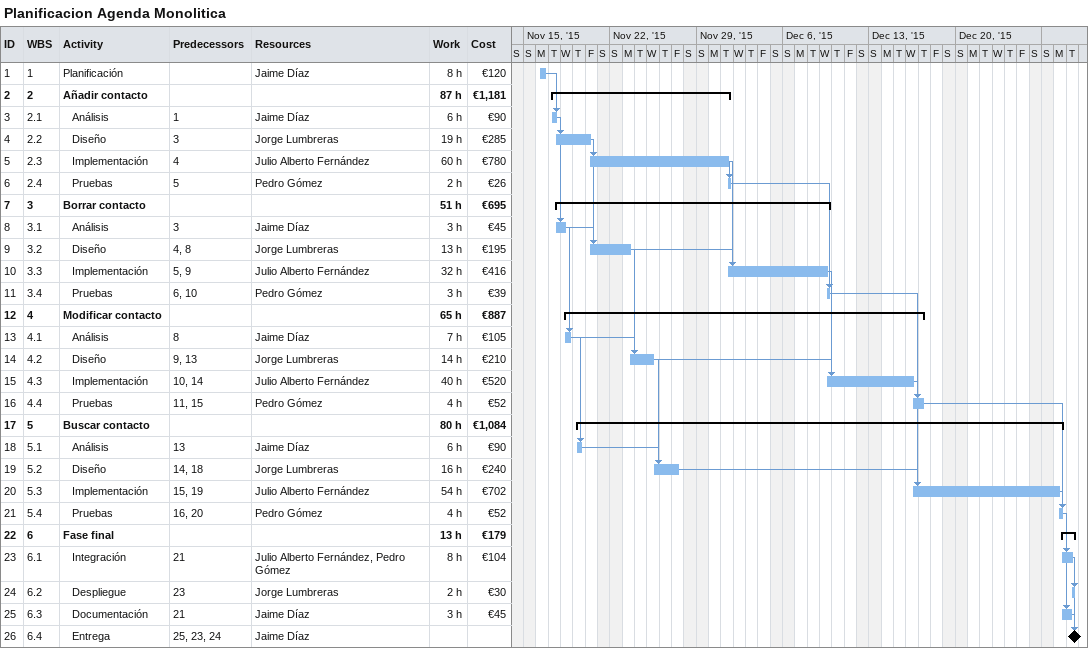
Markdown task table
Planificacion Agenda Monolitica

| ID | WBS | Task | Start | Finish | Predecessors | Resources | Work (h) | Cost (€) |
|---|---|---|---|---|---|---|---|---|
| 1 | 1 | Planificación | 2015-11-16 | 2015-11-16 |  | Jaime Díaz | 8 | 120 |
| 2 | 2 | **Añadir contacto** | 2015-11-17 | 2015-12-01 |  |  | 87 | 1181 |
| 3 | 2.1 | Análisis | 2015-11-17 | 2015-11-17 | 1 | Jaime Díaz | 6 | 90 |
| 4 | 2.2 | Diseño | 2015-11-17 | 2015-11-20 | 3 | Jorge Lumbreras | 19 | 285 |
| 5 | 2.3 | Implementación | 2015-11-20 | 2015-12-01 | 4 | Julio Alberto Fernández | 60 | 780 |
| 6 | 2.4 | Pruebas | 2015-12-01 | 2015-12-01 | 5 | Pedro Gómez | 2 | 26 |
| 7 | 3 | **Borrar contacto** | 2015-11-17 | 2015-12-09 |  |  | 51 | 695 |
| 8 | 3.1 | Análisis | 2015-11-17 | 2015-11-18 | 3 | Jaime Díaz | 3 | 45 |
| 9 | 3.2 | Diseño | 2015-11-20 | 2015-11-23 | 4, 8 | Jorge Lumbreras | 13 | 195 |
| 10 | 3.3 | Implementación | 2015-12-01 | 2015-12-09 | 5, 9 | Julio Alberto Fernández | 32 | 416 |
| 11 | 3.4 | Pruebas | 2015-12-09 | 2015-12-09 | 6, 10 | Pedro Gómez | 3 | 39 |
| 12 | 4 | **Modificar contacto** | 2015-11-18 | 2015-12-17 |  |  | 65 | 887 |
| 13 | 4.1 | Análisis | 2015-11-18 | 2015-11-18 | 8 | Jaime Díaz | 7 | 105 |
| 14 | 4.2 | Diseño | 2015-11-23 | 2015-11-25 | 9, 13 | Jorge Lumbreras | 14 | 210 |
| 15 | 4.3 | Implementación | 2015-12-09 | 2015-12-16 | 10, 14 | Julio Alberto Fernández | 40 | 520 |
| 16 | 4.4 | Pruebas | 2015-12-16 | 2015-12-17 | 11, 15 | Pedro Gómez | 4 | 52 |
| 17 | 5 | **Buscar contacto** | 2015-11-19 | 2015-12-28 |  |  | 80 | 1084 |
| 18 | 5.1 | Análisis | 2015-11-19 | 2015-11-19 | 13 | Jaime Díaz | 6 | 90 |
| 19 | 5.2 | Diseño | 2015-11-25 | 2015-11-27 | 14, 18 | Jorge Lumbreras | 16 | 240 |
| 20 | 5.3 | Implementación | 2015-12-16 | 2015-12-28 | 15, 19 | Julio Alberto Fernández | 54 | 702 |
| 21 | 5.4 | Pruebas | 2015-12-28 | 2015-12-28 | 16, 20 | Pedro Gómez | 4 | 52 |
| 22 | 6 | **Fase final** | 2015-12-28 | 2015-12-29 |  |  | 13 | 179 |
| 23 | 6.1 | Integración | 2015-12-28 | 2015-12-29 | 21 | Julio Alberto Fernández, Pedro Gómez | 8 | 104 |
| 24 | 6.2 | Despliegue | 2015-12-29 | 2015-12-29 | 23 | Jorge Lumbreras | 2 | 30 |
| 25 | 6.3 | Documentación | 2015-12-28 | 2015-12-29 | 21 | Jaime Díaz | 3 | 45 |
| 26 | 6.4 | Entrega (milestone) | 2015-12-29 | 2015-12-29 | 25, 23, 24 | Jaime Díaz |  |  |
